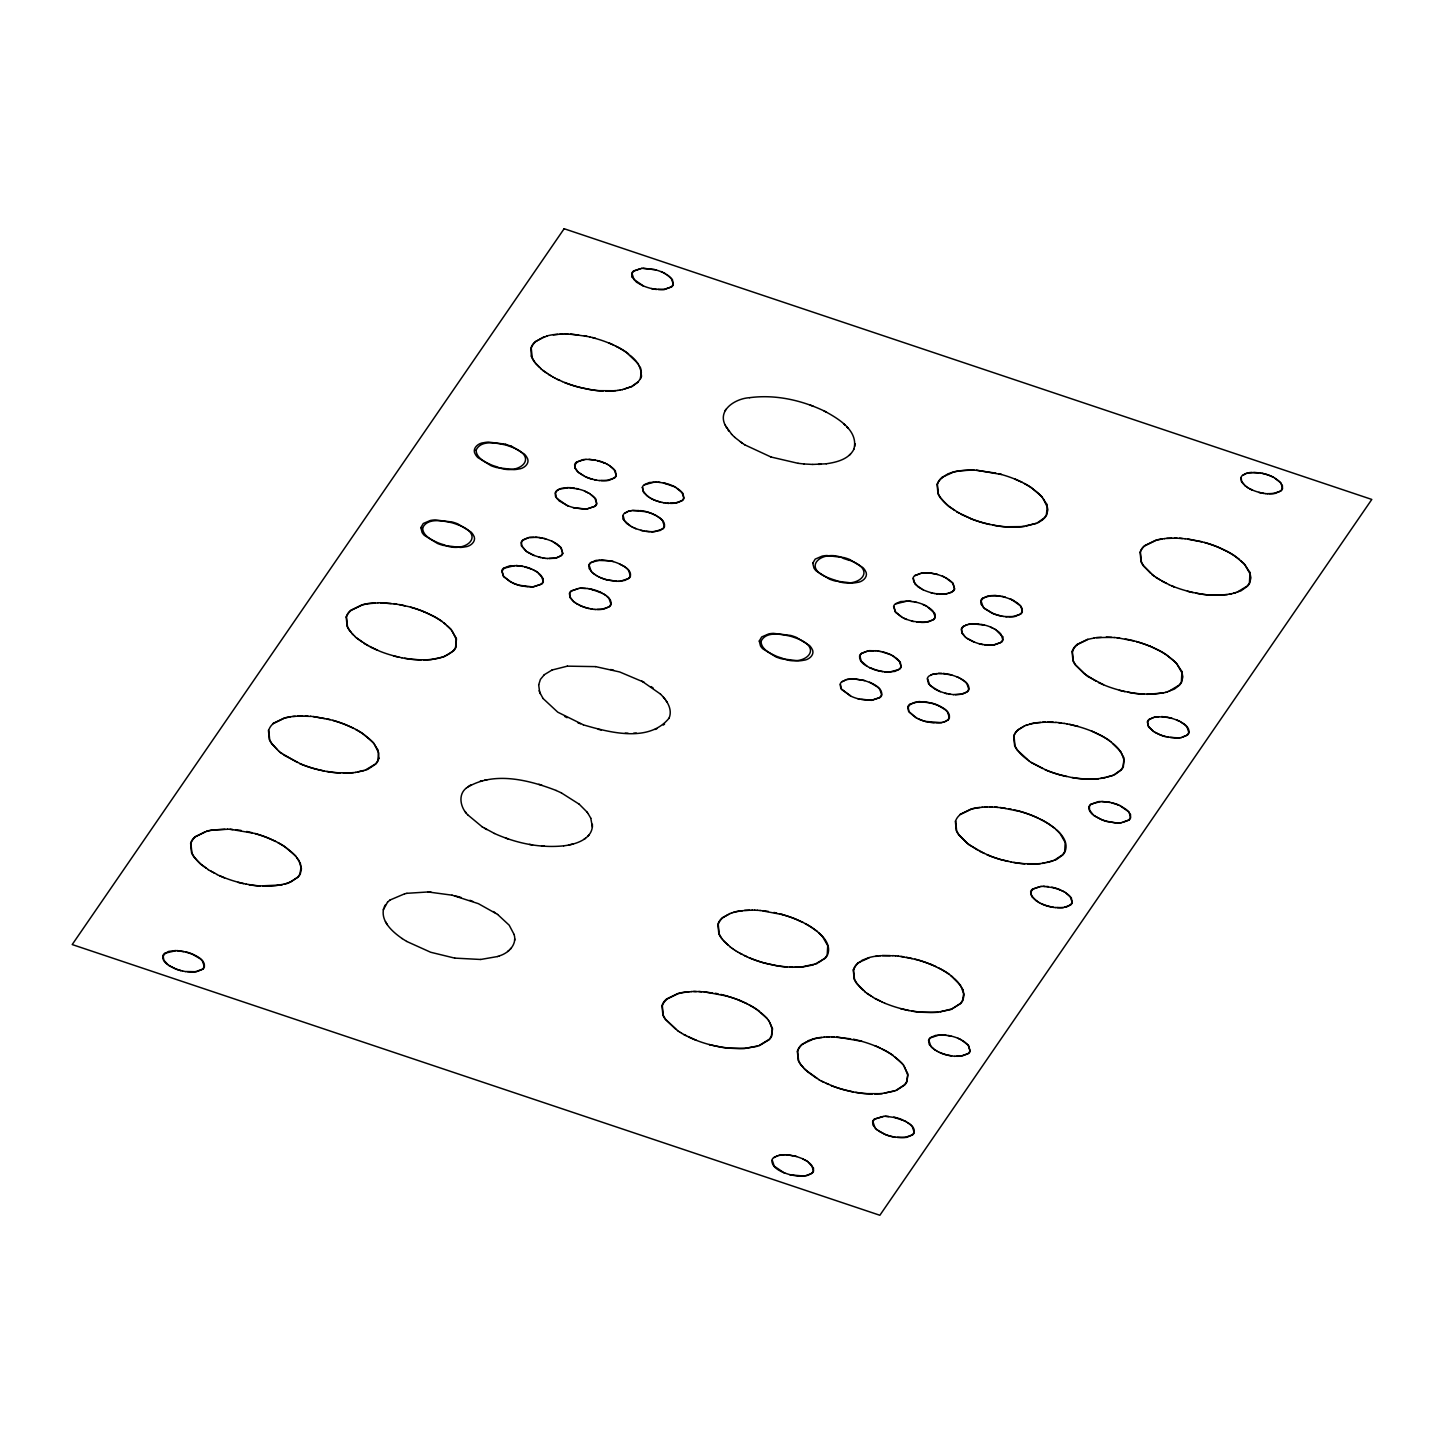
<?xml version="1.0" encoding="UTF-8"?>
<svg xmlns="http://www.w3.org/2000/svg" width="1444" height="1444" viewBox="0 0 1444 1444"><rect width="100%" height="100%" fill="white"/><g stroke="black" fill="none" stroke-linecap="round" stroke-linejoin="round"><path stroke-width="1.5" d="M499.389 955.856C508.324 953.239 517.331 944.52 514.082 934.485M514.624 940.369L514.732 938.943M538.666 684.799L539.659 692.199L542.998 698.409M592.419 827.177L590.777 818.243M749.635 397.678C774.995 394.302 801.059 400.006 824.019 410.89C837.773 418.218 859.036 430.655 853.855 449.21M855.065 443.705L854.704 446.521M383.653 908.42C380.494 921.489 392.606 931.885 402.172 938.564M538.702 684.799L540.399 679.42L544.28 674.727M163.136 956.127L163.858 960.242L167.811 964.52M502.061 570.976L503.342 575.957L509.082 580.957M574.983 464.86L575.272 468.109L577.726 471.538M623.212 515.851L624.512 520.815L630.252 525.833M642.309 487.476L643.627 492.512L648.5 496.754M642.67 487.549L642.959 490.779L646.352 495.093M840.48 684.402L841.202 688.517M772.287 1160.308L774.219 1166.138L783.551 1172.456A20.92 9.458 14.2 0 0 791.637 1175.073L798.388 1176.246M893.944 606.588L895.244 611.57L900.984 616.57M913.402 578.286L913.691 581.535L917.084 585.831M907.807 707.018L908.547 711.188L913.98 716.296M908.15 707.091L908.872 711.206M927.608 678.788L929.557 684.636M981.09 600.975L983.039 606.823M1030.637 891.814L1031.937 896.85L1038.019 901.868M1030.98 891.887L1031.269 895.118L1034.662 899.432M1088.975 806.907C1088.343 813.459 1095.761 816.672 1100.599 819.145A20.848 9.44 14.2 0 0 1107.006 821.347L1115.436 822.918M1241.244 477.91L1241.533 481.159L1243.97 484.588M378.942 758.244L378.147 750.176L373.382 743.01A53.031 23.988 14.2 0 0 369.231 738.75L363.996 734.617A55.702 25.198 14.2 0 0 355.657 729.509M641.479 376.216L640.685 368.148L635.938 360.982A53.031 23.988 14.2 0 0 631.768 356.722L630.144 355.35M268.422 730.177L269.342 739.599A62.182 28.14 14.2 0 0 271.779 743.877L278.764 750.97M346.199 616.985L347.138 626.407A62.182 28.14 14.2 0 0 349.574 630.667L353.509 634.963M797.341 1051.088L798.279 1060.51A62.182 28.14 14.2 0 0 800.716 1064.769L807.683 1071.881L817.105 1078.578M821.889 1037.478L819.596 1037.785A62.182 28.14 14.2 0 0 813.297 1039.12L801.98 1044.337A56.749 25.667 14.2 0 0 797.521 1051.124L798.604 1060.51A62.182 28.14 14.2 0 0 801.041 1064.769L803.351 1067.658M937.066 484.263L937.986 493.686A62.182 28.14 14.2 0 0 940.423 497.945L948.798 506.501L959.033 513.017M853.26 969.718L854.18 979.14A62.182 28.14 14.2 0 0 856.617 983.418L865.263 991.92M955.35 821.167L956.289 830.571A62.182 28.14 14.2 0 0 958.726 834.849L968.888 844.758L984.357 853.44M955.711 821.239L956.614 830.589A62.182 28.14 14.2 0 0 959.051 834.849L967.372 843.35L977.335 849.92M1014.049 736.35L1014.951 745.7A62.2 28.14 14.2 0 0 1017.388 749.959L1019.699 752.829A52.832 23.898 14.2 0 0 1024.049 757.053L1027.514 759.815M1072.044 651.37L1072.964 660.792A62.182 28.14 14.2 0 0 1075.401 665.052L1087.476 676.333L1103.523 684.727M1072.387 651.443L1073.307 660.792A62.182 28.14 14.2 0 0 1075.744 665.07L1084.047 673.554L1096.267 681.333M1140.453 552.402L1141.374 561.752A62.182 28.14 14.2 0 0 1143.81 566.012L1150.453 573.124M562.727 553.557L561.193 547.691L553.395 541.987M610.974 604.549C612.166 598.159 604.874 594.675 600.199 592.275M1282.471 488.794L1282.398 485.563L1280.593 482.928A19.512 8.826 14.2 0 0 1278.03 480.365L1275.774 478.74M383.328 909.792L387.533 902.211M378.924 758.262L378.075 760.717A56.749 25.667 14.2 0 1 375.765 764.075L367.642 769.417L357.589 771.98M641.479 376.234L640.631 378.689M669.113 718.047C672.85 709.239 666.713 700.033 660.486 694.131M384.176 907.103L385.584 904.558M749.653 397.696C736.35 398.327 717.433 409.32 725.05 424.897M669.15 718.065C649.006 742.902 609.819 732.595 583.358 724.852M853.891 449.228C848.819 459.336 836.527 462.315 826.257 463.777M725.141 410.583L725.917 409.338M563.702 845.805C575.56 844.523 593.141 839.036 592.401 824.289M587.961 836.148L589.008 834.975M510.165 949.34L511.212 948.166M638.302 382.046L631.858 386.631L622.292 389.555M466.484 787.919C457.531 794.651 460.546 807.828 467.639 814.723M849.325 455.203L850.498 454.12M387.497 902.193L390.006 900.063M1042.207 520.165L1044.409 518.161A56.749 25.667 14.2 0 0 1046.719 514.804L1047.857 509.732L1046.792 504.263M544.244 674.727L552.005 670.052M466.466 787.919C493.307 770.916 528.504 779.814 556.157 790.464M663.265 725.087L664.583 724.04M507.692 951.488L508.992 950.423M202.936 969.104L195.193 971.758A19.512 8.826 14.2 0 1 190.734 971.956L187.503 971.74M953.202 591.246L948.13 593.43M880.262 697.38L871.328 700.358L858.151 698.77A20.83 9.422 14.2 0 1 851.725 696.549L841.437 689.384M1001.432 642.237L993.923 645.071L984.339 644.674M947.95 720.051L945.116 721.495M1129.118 819.957L1121.392 822.611M273.06 723.426L284.161 718.047A62.182 28.14 14.2 0 1 290.443 716.711L295.334 716.332M273.367 723.57L284.378 718.209A62.182 28.14 14.2 0 1 290.659 716.874M941.705 477.513L953.022 472.296A62.182 28.14 14.2 0 1 959.303 470.961L963.978 470.419A52.814 23.898 14.2 0 1 971.397 470.148L973.996 470.184M942.011 477.657L946.037 475.004M1153.918 575.885L1143.467 566.012A62.182 28.14 14.2 0 1 1141.031 561.752L1140.11 552.33A56.749 25.667 14.2 0 1 1144.731 545.597L1155.85 540.182A62.182 28.14 14.2 0 1 1162.149 538.847L1164.658 538.702M1145.056 545.706L1156.066 540.363A62.182 28.14 14.2 0 1 1162.366 539.027M1076.682 644.62L1087.783 639.223M1076.989 644.764L1088 639.403A62.182 28.14 14.2 0 1 1094.299 638.067M722.523 917.608L730.159 913.619M666.623 998.959L677.723 993.58A62.182 28.14 14.2 0 1 684.005 992.227L691.261 991.703M666.929 999.104L677.94 993.743A62.182 28.14 14.2 0 1 684.221 992.407L688.896 991.866M1018.652 729.653L1022.677 727M959.989 814.416L971.108 809.019A62.182 28.14 14.2 0 1 977.389 807.683L982.263 807.304M857.898 962.967L869.216 957.751M1042.189 520.183L1037.965 522.746L1026.233 526.067M576.824 462.17L581.878 460.004M558.178 489.931L557.384 490.473A20.848 9.422 14.2 0 0 555.543 493.162L556.265 497.259M503.902 568.286L514.642 565.579M644.511 484.859L653.699 482.17M625.072 513.162L626.732 512.115M164.977 953.437L167.703 951.957M914.954 575.452L921.615 573.196M915.243 575.596L920.297 573.43M895.803 603.899L906.543 601.173M842.321 681.712L845.047 680.232M982.931 598.285L986.739 596.408M963.184 626.443L967.281 624.711M910.009 704.401L915.045 702.235L922.319 701.712M1243.085 475.22L1244.764 474.173M1032.839 889.197L1039.193 886.778M774.128 1157.619L775.807 1156.572M874.522 1118.974L883.999 1116.429M467.766 786.854L470.744 784.94M389.97 900.045L404.627 893.818M584.062 839.271L585.488 838.278M860.75 961.289L858.205 963.112A56.749 25.667 14.2 0 0 853.783 969.863M661.117 529.767L661.984 529.244A20.902 9.458 14.2 0 0 664.294 525.887L662.579 520.851A19.512 8.826 14.2 0 0 660.016 518.288L657.76 516.663M965.152 625.541L963.491 626.588A20.83 9.422 14.2 0 0 961.632 629.277L961.921 632.508L964.375 635.956M931.127 675.052L929.142 675.954A20.974 9.494 14.2 0 0 927.265 678.698L928.564 683.77L933.438 688.012M806.312 1041.81L802.286 1044.463A56.695 25.649 14.2 0 0 797.702 1051.16M1037.658 522.602L1044.066 518.053A56.749 25.667 14.2 0 0 1046.377 514.678L1047.243 506.97L1043.164 498.505M1114.317 774.598L1120.706 770.049A56.749 25.667 14.2 0 0 1123.017 766.674L1124.1 760.356L1121.717 753.371M818.495 962.679L824.903 958.148A56.803 25.703 14.2 0 0 827.213 954.773L827.737 945.676L822.863 937.174A53.031 23.988 14.2 0 0 818.712 932.932M541.5 338.113L535.904 341.542A56.695 25.649 14.2 0 0 531.248 348.221L532.222 357.589A62.182 28.14 14.2 0 0 534.659 361.848M626.154 579.766L627.959 578.773A20.902 9.458 14.2 0 0 630.252 575.416L628.555 570.38A19.512 8.826 14.2 0 0 625.992 567.817M951.596 592.365L945.477 593.917A19.512 8.826 14.2 0 1 941.001 594.116L939.376 594.044M946.361 721.17L942.896 722.235M1024.247 726.224L1018.345 729.509A56.749 25.667 14.2 0 0 1013.706 736.241L1014.627 745.682A62.182 28.14 14.2 0 0 1017.063 749.941L1029.428 761.168M728.444 914.305L722.83 917.734A56.695 25.649 14.2 0 0 718.246 924.431L719.148 933.781A62.2 28.14 14.2 0 0 721.585 938.04M861.942 960.314L868.999 957.589A62.182 28.14 14.2 0 1 875.299 956.253L880.172 955.874M1067.946 906.272L1069.751 905.28A20.902 9.458 14.2 0 0 1072.062 901.922L1070.347 896.886A19.512 8.826 14.2 0 0 1067.784 894.323L1066.683 893.493M809.236 1174.694L811.059 1173.701A20.902 9.458 14.2 0 0 813.351 1170.344L811.636 1165.308A19.512 8.826 14.2 0 0 809.073 1162.745M1054.282 860.227L1062.369 854.938A56.749 25.667 14.2 0 0 1064.679 851.581L1065.203 842.484L1060.329 833.982A53.031 23.988 14.2 0 0 1056.178 829.74M896.273 1090.166L904.359 1084.877A56.749 25.667 14.2 0 0 906.67 1081.502L907.753 1075.166L904.467 1066.773M558.774 489.263L568.124 487.747M560.11 488.993L557.077 490.328A20.992 9.494 14.2 0 0 555.2 493.054L555.489 496.357L558.268 499.841M627.779 511.681L624.765 513.017A20.974 9.494 14.2 0 0 622.869 515.743L623.158 519.046M1245.811 473.74L1242.779 475.076A20.956 9.476 14.2 0 0 1240.901 477.82L1241.623 482.007L1245.919 486.303M930.839 674.908L932.174 674.619M947.318 474.065L952.805 472.134A62.182 28.14 14.2 0 1 959.087 470.78L973.888 470.004L995.891 473.127M1023.958 726.061L1027.749 724.87M807.593 1040.889L813.08 1038.94A62.182 28.14 14.2 0 1 819.38 1037.604L824.253 1037.243M551.969 670.034L567.366 666.153M654.98 729.473L656.858 728.715M365.585 769.941L375.422 763.966A56.695 25.649 14.2 0 0 377.75 760.609L378.599 752.884L374.537 744.436M1036.287 523.486L1021.684 526.681A53.031 23.988 14.2 0 1 1014.338 527.078L1006.45 526.825A55.702 25.198 14.2 0 1 995.512 525.472L992.732 524.984M1237.273 592.076L1247.129 586.102A56.749 25.667 14.2 0 0 1249.439 582.744L1249.944 573.647L1245.071 565.145A53.031 23.988 14.2 0 0 1240.919 560.904M1169.207 691.116L1179.062 685.16A56.749 25.667 14.2 0 0 1181.372 681.785L1181.878 672.687L1177.022 664.186A53.031 23.988 14.2 0 0 1172.853 659.944L1167.618 655.811A55.702 25.198 14.2 0 0 1159.297 650.684L1154.586 648.32A54.475 24.656 14.2 0 0 1149.677 646.154A56.749 25.667 14.2 0 0 1136.32 641.551M1112.927 775.482L1100.635 778.406M815.066 964.105L825.246 958.256A56.749 25.667 14.2 0 0 827.556 954.881C831.924 944.051 821.672 934.232 813.477 928.781A55.702 25.198 14.2 0 0 805.138 923.673M817.105 963.581L802.521 966.776A53.031 23.988 14.2 0 1 795.175 967.173M759.147 1045.474L768.984 1039.499A56.803 25.703 14.2 0 0 771.313 1036.124L772.378 1029.789L769.995 1022.821M542.944 337.264L546.915 336.181M545.002 336.759L535.598 341.398A56.767 25.685 14.2 0 0 530.959 348.13L531.32 356.127M204.669 831.979L195.572 836.762A56.695 25.649 14.2 0 0 190.915 843.44L191.89 852.808A62.182 28.14 14.2 0 0 194.326 857.068L196.637 859.956A52.814 23.898 14.2 0 0 200.969 864.18L206.348 868.295M1025.673 725.375L1029.662 724.292A62.182 28.14 14.2 0 1 1035.944 722.957L1040.619 722.415M729.87 913.474L731.946 912.969M627.49 511.519L630.107 510.977M660.468 530.399L652.526 531.861L644.241 530.977M594.838 560.813L591.029 562.673A20.848 9.422 14.2 0 0 589.188 565.362L591.137 571.21M1245.504 473.596L1246.894 473.361M965.91 624.945L971.234 623.988M846.13 679.853L842.014 681.568A20.974 9.494 14.2 0 0 840.119 684.312L840.859 688.499L850.263 695.882M931.885 674.474L937.192 673.518M1153.323 717.524L1149.514 719.401A20.83 9.422 14.2 0 0 1147.673 722.09L1148.395 726.206L1152.348 730.483M776.547 1155.976L780.5 1155.2M777.937 1155.741L773.822 1157.474A20.956 9.476 14.2 0 0 771.944 1160.2C771.457 1167.239 779.525 1170.831 784.976 1173.232M497.368 956.56L499.425 955.874M1167.402 691.73L1174.441 689.059L1179.387 685.268A56.749 25.667 14.2 0 0 1181.715 681.893L1182.835 676.839L1181.77 671.37M1052.82 861.075L1042.297 863.313M894.811 1090.996L881.977 1093.505A53.031 23.988 14.2 0 1 874.631 1093.902M560.922 488.433L567.997 487.567L578.015 489.011A20.974 9.494 14.2 0 1 584.603 490.978L590.325 493.92M1067.098 906.832L1063.055 907.5A19.512 8.826 14.2 0 1 1058.578 907.716L1056.972 907.644M628.591 511.122L631.443 510.743M625.342 580.308L619.837 581.138M1246.623 473.199L1248.121 473.054M363.996 770.717L355.35 772.341M845.859 679.691L850.065 679.131M932.986 674.077L941.759 673.409M1235.703 592.87L1229.277 594.134M168.515 951.415L175.59 950.549L183.929 951.596M944.268 722.054L940.224 722.722A19.512 8.826 14.2 0 1 935.748 722.921M1167.636 691.911L1165.452 692.272M731.657 912.807L733.859 912.391A62.182 28.14 14.2 0 1 740.14 911.056L742.433 910.749M813.513 964.881L802.738 966.957L789.958 967.065M757.558 1046.25L744.436 1048.524L728.769 1048.218A56.063 25.36 14.2 0 1 720.448 1047.099L709.329 1044.662M808.387 1175.254L804.344 1175.921A19.512 8.826 14.2 0 1 799.886 1176.138M609.711 480.004L613.754 478.271A20.902 9.458 14.2 0 0 616.065 474.914L614.35 469.878A19.512 8.826 14.2 0 0 611.787 467.314L610.686 466.466M197.864 971.27L201.907 969.538A20.902 9.458 14.2 0 0 204.2 966.18L202.485 961.144A19.512 8.826 14.2 0 0 199.922 958.581L192.088 954.087M1182.401 737.234L1186.445 735.483A20.902 9.458 14.2 0 0 1188.737 732.144L1187.04 727.108A19.512 8.826 14.2 0 0 1184.459 724.545L1180.921 722.144M907.698 1136.951L911.742 1135.201A20.902 9.458 14.2 0 0 914.052 1131.861L912.337 1126.807A19.512 8.826 14.2 0 0 909.774 1124.244L907.5 1122.638M556.229 557.817L560.272 556.084A20.902 9.458 14.2 0 0 562.582 552.727L560.868 547.691A19.512 8.826 14.2 0 0 558.305 545.128M497.404 956.56L480.726 959.466M624.368 389.068L631.569 386.487L637.977 381.938A56.695 25.649 14.2 0 0 640.288 378.563L641.353 372.245L638.97 365.26M1233.519 593.231L1241.01 590.813L1247.454 586.228A56.749 25.667 14.2 0 0 1249.764 582.853L1250.901 577.799L1249.836 572.311M284.035 884.288L291.237 881.706L297.644 877.158A56.695 25.649 14.2 0 0 299.955 873.801L301.02 867.465L299.395 861.924M1107.115 777.179L1114.606 774.742L1121.049 770.157A56.749 25.667 14.2 0 0 1123.36 766.8L1123.901 757.649L1118.667 749.075A53.031 23.988 14.2 0 0 1114.515 744.833L1112.891 743.461M866.815 651.244L861.761 653.41A20.83 9.422 14.2 0 0 859.92 656.117L861.22 661.081L866.942 666.099M480.202 781.168L482.404 780.626M573.069 843.982L568.575 845.029M1154.55 717.217L1149.207 719.256A20.974 9.494 14.2 0 0 1147.33 722L1148.63 727.054L1153.503 731.296M528.396 537.818L523.36 539.984A20.848 9.422 14.2 0 0 521.501 542.673L521.789 545.922L525.183 550.236M1165.669 692.452L1156.662 693.788A53.031 23.988 14.2 0 1 1149.334 694.185L1141.428 693.914A55.702 25.198 14.2 0 1 1130.508 692.578L1124.912 691.495A54.475 24.656 14.2 0 1 1119.425 690.16A56.749 25.667 14.2 0 1 1105.924 685.774L1098.433 682.597M1046.683 862.555L1056.25 859.649L1062.712 855.065A56.749 25.667 14.2 0 0 1065.022 851.689C1069.39 840.859 1059.138 831.04 1050.943 825.589A55.72 25.198 14.2 0 0 1042.604 820.481L1040.312 819.271M1181.12 737.523L1187.473 735.05A20.848 9.44 14.2 0 0 1188.899 732.992C1190.055 726.025 1181.842 722.451 1176.734 719.906M1122.782 822.412L1128.089 820.391A20.902 9.458 14.2 0 0 1130.399 817.033L1129.334 812.882M1064.445 907.301L1070.78 904.846A20.848 9.44 14.2 0 0 1072.206 902.789L1071.322 897.771L1065.51 892.699M962.336 1055.871L967.66 1053.849A20.902 9.458 14.2 0 0 969.953 1050.492L968.256 1045.456A19.512 8.826 14.2 0 0 965.675 1042.893M805.734 1175.723L812.088 1173.268A20.884 9.44 14.2 0 0 813.495 1171.21L813.441 1167.961M404.591 893.8L406.919 893.331M620.126 389.952L622.508 389.718M1231.66 593.899L1224.729 594.747A53.031 23.988 14.2 0 1 1217.4 595.145L1206.895 594.82A56.099 25.378 14.2 0 1 1198.574 593.701L1192.979 592.437A54.511 24.656 14.2 0 1 1187.491 591.119A56.749 25.667 14.2 0 1 1173.99 586.733M1163.593 692.939L1146.879 694.347M282.176 884.937L260.01 885.93A55.702 25.198 14.2 0 1 249.09 884.576L246.31 884.089M1105.238 777.829L1098.324 778.677A53.049 24.006 14.2 0 1 1090.978 779.074L1083.09 778.821A55.684 25.198 14.2 0 1 1072.152 777.468M640.306 268.638L633.934 271.057A20.83 9.422 14.2 0 0 632.093 273.746L634.042 279.576L643.356 285.894A20.848 9.422 14.2 0 0 649.764 288.114L653.121 289.035M595.867 560.326L609.982 560.85M577.961 588.574L571.589 590.975A20.848 9.422 14.2 0 0 569.73 593.664L570.037 596.913L572.474 600.343M1247.905 472.874L1258.645 472.802M987.75 595.939L995.115 595.397L1005.313 597.112M968.31 624.241L975.783 623.88M868.133 651.009L861.472 653.284A20.974 9.494 14.2 0 0 859.577 656.009C859.018 663.175 867.303 666.424 872.609 669.023A20.884 9.458 14.2 0 0 877.519 670.63L882.645 671.677M847.141 679.366L851.491 679.041M1154.334 717.054L1158.702 716.711M1097.548 801.889L1091.177 804.29A20.812 9.422 14.2 0 0 1089.336 806.979L1089.624 810.228L1093 814.542M778.948 1155.254L781.872 1155.019M484.715 780.121L487.115 779.724M406.901 893.313L428.092 891.959L452.062 895.172M617.888 390.313L620.342 390.133M1044.752 863.133L1039.987 863.584A53.031 23.988 14.2 0 1 1032.64 863.963L1027.424 863.855M940.188 1011.883L952.192 1008.796L960.278 1003.508A56.749 25.667 14.2 0 0 962.588 1000.15L963.653 993.815L961.271 986.83M884.288 1093.234L896.562 1090.31L904.702 1084.986A56.749 25.667 14.2 0 0 907.012 1081.61L907.879 1073.849L903.457 1065.329M608.646 480.455L599.35 480.473M555.164 558.287L547.493 558.431M621.263 580.993L628.988 578.34A20.848 9.44 14.2 0 0 630.414 576.282C631.642 569.893 624.331 566.391 619.638 563.972M947.065 593.881L936.109 593.683M941.831 722.686L925.821 721.458A20.974 9.494 14.2 0 1 919.286 719.365L914.991 717.181M1181.336 737.685L1179.73 737.722A19.512 8.826 14.2 0 1 1175.272 737.92L1167.023 736.873M196.799 971.74L185.843 971.523M906.651 1137.403L895.677 1137.204M553.214 334.846L557.871 334.304M1094.083 637.887L1101.321 637.346M979.898 807.539L977.606 807.846A62.182 28.14 14.2 0 0 971.325 809.2L960.296 814.542A56.749 25.667 14.2 0 0 955.549 821.185M875.515 956.415L877.808 956.109M641.678 268.458L633.627 270.912A20.974 9.494 14.2 0 0 631.75 273.638L632.039 276.941M582.979 459.589L586.011 459.481M584.567 459.571L576.535 462.026A20.992 9.494 14.2 0 0 574.64 464.769L574.929 468.055M631.227 510.562L639.006 510.562M529.497 537.403L537.294 537.403M1249.241 472.639L1252.147 472.35M579.333 588.376L571.283 590.831A20.974 9.494 14.2 0 0 569.387 593.574L570.127 597.762L573.412 601.209M921.398 573.015L927.553 572.907M867.916 650.829L874.071 650.721M1155.669 716.82L1165.073 716.982M1040.582 886.598L1032.532 889.053A20.974 9.494 14.2 0 0 1030.637 891.778M938.474 1035.168L930.73 1037.767A20.83 9.422 14.2 0 0 928.889 1040.456L930.839 1046.286M882.573 1116.519L874.829 1119.118A20.83 9.422 14.2 0 0 872.97 1121.807L874.92 1127.638M618.104 390.476L615.595 390.584A53.031 23.988 14.2 0 1 608.249 390.963L605.686 390.945M1024.211 526.591L1003.851 526.771A56.099 25.378 14.2 0 1 995.53 525.652L989.934 524.389A54.511 24.674 14.2 0 1 984.447 523.071A56.749 25.667 14.2 0 1 970.946 518.667L961.09 514.335M1227.256 594.657L1209.621 595.054A55.702 25.198 14.2 0 1 1198.574 593.538L1195.794 593.033M355.567 772.504L353.04 772.612A53.031 23.988 14.2 0 1 345.694 772.991L343.13 772.973M826.275 463.795L812.81 464.427M567.348 666.153L595.524 666.623M563.738 845.823C540.092 848.296 515.995 843.188 494.444 833.477M890.569 671.875L898.691 669.511A20.902 9.458 14.2 0 0 901.002 666.153L899.287 661.117A19.512 8.826 14.2 0 0 896.724 658.554L895.623 657.724M1179.947 737.884L1170.38 737.487M1121.609 822.791L1118.504 822.827M1063.271 907.68L1055.347 907.482M961.163 1056.25L954.863 1056.214M804.561 1176.102L789.922 1174.82M1164.442 538.54L1171.896 538.215M292.753 716.386L302.753 716.062M1096.375 637.58L1111.645 637.4M615.812 390.746L597.744 390.656A56.099 25.378 14.2 0 1 589.423 389.537L578.304 387.118A56.623 25.613 14.2 0 1 564.839 382.696M353.257 772.775L337.806 772.739A55.702 25.198 14.2 0 1 326.885 771.385M1098.541 778.857L1080.491 778.767A56.117 25.396 14.2 0 1 1072.17 777.648L1061.087 775.067A56.749 25.667 14.2 0 1 1047.568 770.663L1045.041 769.76M1040.203 863.747L1024.753 863.711A55.702 25.198 14.2 0 1 1013.814 862.375M938.095 1012.316L920.045 1012.226A56.099 25.378 14.2 0 1 911.724 1011.107L906.128 1009.843A54.511 24.656 14.2 0 1 900.641 1008.526A56.749 25.667 14.2 0 1 887.139 1004.121L884.558 1003.201M882.194 1093.686L866.725 1093.631A55.702 25.198 14.2 0 1 855.805 1092.296M1166.806 538.305L1177.059 538.233M378.003 602.888L368.455 603.682A62.182 28.14 14.2 0 0 362.173 605.018L351.145 610.379A56.695 25.649 14.2 0 0 346.506 617.039L347.462 626.425A62.182 28.14 14.2 0 0 349.899 630.685L351 632.129M982.046 807.142L987.154 807.052M744.581 910.334L752.234 910.225M879.956 955.693L890.208 955.639M824.037 1037.063L829.145 1036.972M619.981 581.318L618.357 581.21M641.461 268.277L654.565 269.595A20.848 9.422 14.2 0 1 661.063 271.707L665.54 273.692M560.055 333.961L567.907 334.069M632.598 510.382L645.703 511.699A20.83 9.422 14.2 0 1 652.183 513.793L656.677 515.797M600.217 559.983L590.74 562.528A20.974 9.494 14.2 0 0 588.845 565.272L589.134 568.557L591.932 572.041M579.116 588.213L585.524 588.394M375.35 602.798L368.238 603.502A62.182 28.14 14.2 0 0 361.957 604.856L350.838 610.234A56.767 25.685 14.2 0 0 346.217 616.967M922.77 572.835L929.178 573.015M869.288 650.648L875.714 650.829M938.456 673.247L950.08 674.637A20.848 9.422 14.2 0 1 956.578 676.749L959.7 677.994M297.518 715.989L310.713 716.404M1042.803 722.072L1055.997 722.487M984.465 806.961L992.299 807.07M1098.704 801.528L1106.736 801.889M1100.346 801.619L1090.87 804.146A20.956 9.476 14.2 0 0 1088.975 806.889M1120.129 822.936L1116.934 822.809M1040.366 886.417L1042.008 886.508M882.356 955.531L892.861 955.766M691.08 991.523L696.315 991.595M826.455 1036.9L834.289 1036.991M781.655 1154.839L783.298 1154.929M818.369 464.39L821.058 464.246M633.627 733.227L636.299 733.083M480.744 959.484L454.77 958.112M562.745 334.051L552.998 334.683A62.182 28.14 14.2 0 0 546.698 336.019M1045.492 722.162L1035.727 722.776A62.182 28.14 14.2 0 0 1029.446 724.13M749.689 910.243L739.924 910.875A62.182 28.14 14.2 0 0 733.642 912.211M642.995 268.187L656.316 269.884M585.885 459.3L592.383 459.752M534.081 537.276L528.179 537.637L523.053 539.839A20.992 9.494 14.2 0 0 521.158 542.583L521.446 545.868M580.65 588.105L587.148 588.556M972.534 623.718L984.122 625.126M851.382 678.842L853.061 679.005M1041.882 886.327L1045.131 886.49M175.717 950.73L164.67 953.293A20.974 9.494 14.2 0 0 162.793 956.036C162.107 962.588 169.508 965.874 174.399 968.292A20.848 9.422 14.2 0 0 180.807 970.494L182.485 971.072M939.791 1034.897L946.289 1035.348M883.872 1116.248L888.764 1116.537M783.189 1154.749L784.868 1154.893M377.877 602.708L391.198 603.484M227.574 829.289L212.665 829.903A62.182 28.14 14.2 0 0 206.366 831.239M224.975 829.253L212.882 830.065A62.182 28.14 14.2 0 0 206.582 831.419L195.265 836.617A56.767 25.685 14.2 0 0 190.626 843.35L191.547 852.79A62.164 28.122 14.2 0 0 193.983 857.068L200.698 864.216L208.333 869.595M693.643 991.414L701.585 991.757M549.099 558.503L556.445 557.998L561.301 555.651A20.848 9.44 14.2 0 0 562.727 553.593M618.483 581.39L608.538 580.145A20.92 9.458 14.2 0 1 600.469 577.528L598.791 576.932M887.518 671.947L894.865 671.424L899.72 669.077A20.866 9.44 14.2 0 0 901.146 667.02L900.262 662.002L893.168 656.154M889.215 672.128L884.288 671.713M953.581 694.546L961.054 694.221L966.379 692.199A20.902 9.458 14.2 0 0 968.671 688.842L966.957 683.806A19.512 8.826 14.2 0 0 964.393 681.243L960.856 678.842M955.332 694.799L962.552 694.113L967.408 691.766A20.866 9.44 14.2 0 0 968.834 689.709C970.133 682.687 961.271 678.951 956.722 676.64M565.182 333.853L578.665 334.972M1253.699 472.314L1260.341 473.054M655.125 481.953L660.07 482.44M656.821 482.152L649.331 482.513L644.204 484.715A20.956 9.476 14.2 0 0 642.327 487.44M1174.333 538.016L1182.419 538.558M601.661 559.785L611.66 561.211A20.848 9.422 14.2 0 1 618.158 563.322L625.18 566.932M908.114 601.191L900.623 601.552L895.497 603.754A20.974 9.494 14.2 0 0 893.601 606.48L895.569 612.418L902.338 617.328M380.422 602.689L396.721 604.224M1106.266 637.057L1114.353 637.598M852.935 678.824L862.952 680.25A20.92 9.458 14.2 0 1 870.931 683.012L877.266 686.857A19.512 8.826 14.2 0 1 879.829 689.42L881.544 694.456A20.902 9.458 14.2 0 1 879.252 697.813L872.537 700.033A19.512 8.826 14.2 0 1 868.079 700.232L861.49 699.528M1047.929 721.964L1053.181 722.126M1101.79 801.402L1110.111 802.467M989.573 806.853L997.66 807.395M1043.452 886.291L1053.47 887.735M752.107 910.045L754.833 910.261M943.04 1035.059L935.55 1035.402L930.423 1037.604A20.974 9.494 14.2 0 0 928.546 1040.348L929.268 1044.553L933.564 1048.831M831.563 1036.774L850.606 1038.796M885.443 1116.212L895.461 1117.656M784.742 1154.713L786.438 1154.911M812.828 464.445L804.073 463.975M625.198 733.191L628.05 733.263M421.052 659.962L413.002 659.493A56.099 25.378 14.2 0 1 404.681 658.374L401.883 657.706M262.7 886.074L267.916 886.183A53.031 23.988 14.2 0 0 275.262 885.804L288.096 883.277L297.969 877.266A56.749 25.667 14.2 0 0 300.298 873.909L301.435 868.855L300.352 863.368M792.738 967.318L787.287 966.902A55.702 25.198 14.2 0 1 776.349 965.567L765.194 963.292A56.587 25.613 14.2 0 1 751.764 958.888L744.274 955.585M872.194 1094.047L864.144 1093.577A56.063 25.36 14.2 0 1 855.823 1092.458L850.227 1091.213A54.475 24.638 14.2 0 1 844.722 1089.877A56.623 25.613 14.2 0 1 831.221 1085.617M658.067 289.504L659.691 289.576A19.512 8.826 14.2 0 0 664.15 289.36L670.864 287.139A20.902 9.458 14.2 0 0 673.157 283.8L671.442 278.746A19.512 8.826 14.2 0 0 668.879 276.183L663.987 273.042M1267.218 493.667L1274.908 493.505L1281.045 490.87A20.866 9.44 14.2 0 0 1282.452 488.812M600.975 480.617L602.581 480.69A19.512 8.826 14.2 0 0 607.058 480.491L614.783 477.82A20.848 9.44 14.2 0 0 616.209 475.762L615.324 470.762L609.512 465.69M616.913 581.372L606.787 579.874A20.884 9.458 14.2 0 1 601.877 578.286L600.271 577.618M595.722 609.422L603.412 609.26L609.53 606.624A20.848 9.44 14.2 0 0 610.956 604.567M987.624 645.035L989.23 645.107A19.512 8.826 14.2 0 0 993.707 644.89L1000.403 642.67A20.902 9.458 14.2 0 0 1002.714 639.331L1000.999 634.277A19.512 8.826 14.2 0 0 998.436 631.714L997.335 630.884M1117.042 822.99L1106.97 821.51A20.866 9.44 14.2 0 1 1102.025 819.903L1093.74 815.427M305.244 715.917L307.897 716.043M227.448 829.109L232.935 829.596M754.707 910.081L757.486 910.388M698.806 991.45L712.488 992.949M603.159 391.035L600.469 390.891A55.702 25.198 14.2 0 1 589.423 389.357L583.845 388.274A54.511 24.656 14.2 0 1 578.34 386.956A56.695 25.649 14.2 0 1 564.911 382.552M1144.244 694.257L1138.829 693.878A56.099 25.378 14.2 0 1 1130.508 692.741L1127.728 692.073M340.603 773.063L335.152 772.684A56.099 25.378 14.2 0 1 326.885 771.565L321.29 770.302A54.475 24.656 14.2 0 1 315.803 768.984A56.695 25.649 14.2 0 1 302.374 764.58L299.72 763.659M428.092 891.959L431.016 892.121M589.026 459.3L595.776 460.329M569.568 487.585L574.622 488.144M535.543 537.114L540.597 537.836M516.086 565.416L522.854 566.445M907.987 601.011L911.363 601.48M854.505 678.842L864.703 680.557M1161.698 716.513L1170.145 717.939A20.92 9.458 14.2 0 1 1178.124 720.7L1179.766 721.296M177.161 950.567L187.359 952.264A20.884 9.458 14.2 0 1 192.196 953.942C197.395 956.343 205.391 960.116 204.362 967.011A20.848 9.44 14.2 0 1 202.954 969.068M786.312 1154.731L788.063 1155.019M570.434 334.015L587.004 336.416M976.541 470.13L1001.378 474.516M1179.586 538.179L1185.109 538.811M994.844 807.015L1005.872 808.387M230.101 829.235L255.047 833.477A56.623 25.613 14.2 0 1 268.367 838.025L275.768 841.401M757.378 910.207L760.194 910.586M892.735 955.585L895.569 955.946M836.834 1036.936L861.671 1041.323A56.695 25.649 14.2 0 1 875.046 1045.889M541.536 846.003L544.478 846.22M1024.861 863.891L1022.153 863.656A56.099 25.378 14.2 0 1 1013.832 862.537L1011.035 861.869M260.137 886.111L257.429 885.876A56.099 25.378 14.2 0 1 249.09 884.757M787.395 967.083L784.688 966.848A56.099 25.378 14.2 0 1 776.367 965.729L770.771 964.484A54.511 24.674 14.2 0 1 765.284 963.148M1265.612 493.523L1267.345 493.848M667.038 503.162L676.333 503.144L682.471 500.508A20.848 9.44 14.2 0 0 683.896 498.451L683.012 493.451L675.918 487.603M668.771 503.487L665.377 502.945M649.331 531.789L645.937 531.41M545.868 558.287L547.601 558.629M1005.457 616.588L1014.753 616.57L1020.89 613.935A20.866 9.44 14.2 0 0 1022.298 611.877L1022.244 608.628M1007.19 616.913L1003.797 616.371M528.161 586.914L519.696 585.506A20.974 9.494 14.2 0 1 513.198 583.25L513.143 583.232M594.116 609.278L595.849 609.603M886.02 672.056L879.27 670.882M930.062 685.521L938.871 690.954A20.92 9.458 14.2 0 0 946.957 693.571L953.708 694.726M934.268 723.029L925.803 721.621A20.83 9.422 14.2 0 1 919.431 719.256L917.951 718.571M954.989 1056.394L948.239 1055.221A20.92 9.458 14.2 0 1 940.152 1052.604L938.492 1052.008M897.338 1137.421L900.569 1137.637A19.512 8.826 14.2 0 0 905.045 1137.421L912.77 1134.767A20.848 9.44 14.2 0 0 914.196 1132.71C915.388 1126.392 908.222 1122.62 903.439 1120.418M1114.226 637.418L1119.75 638.194M1055.889 722.307L1061.412 723.083M310.604 716.224L324.467 718.444M760.067 910.406L782.215 914.593A56.695 25.649 14.2 0 1 795.59 919.16A54.421 24.62 14.2 0 1 800.427 921.308L803.044 922.373M895.442 955.766L898.258 956.217M704.167 991.757L726.296 995.963A56.659 25.631 14.2 0 1 739.707 1000.367L747.126 1003.724M804.091 463.993L798.099 463.307M658.338 482.097L666.893 483.686A20.884 9.458 14.2 0 1 671.731 485.364L674.763 486.754M929.07 572.835L935.874 574.134A20.92 9.458 14.2 0 1 943.853 576.896L946.849 578.25M909.612 601.137L913.059 601.733M519.461 565.867L510.057 565.705L503.595 568.142A20.992 9.494 14.2 0 0 501.718 570.885L503.667 576.806L511.862 582.455M977.299 623.808L979.032 623.988M594.206 609.458L590.758 608.79M875.587 650.648L880.714 651.587M943.275 673.337L951.831 674.944M923.817 701.64L932.373 703.228A20.884 9.44 14.2 0 1 937.228 704.907C942.409 707.307 950.423 711.08 949.376 717.975A20.884 9.44 14.2 0 1 947.986 720.033M1046.647 886.417L1048.38 886.598M944.556 1034.987L951.361 1036.305M787.937 1154.839L794.76 1156.157A20.83 9.422 14.2 0 1 801.239 1158.25L802.936 1158.81M656.497 289.522L651.443 288.511M1265.702 493.704L1262.255 493.036M1185.019 538.648L1204.531 542.421A56.623 25.613 14.2 0 1 1217.852 546.987L1227.544 551.536A56.099 25.378 14.2 0 1 1233.97 555.344L1239.566 559.46M599.386 480.635L594.332 479.643M640.558 510.562L645.757 511.537A20.974 9.494 14.2 0 1 652.291 513.667C657.381 516.284 665.558 519.714 664.457 526.735A20.848 9.44 14.2 0 1 663.049 528.793L655.287 531.464A19.512 8.826 14.2 0 1 650.811 531.681M930.73 573.015L937.625 574.423M538.829 537.403L542.294 538.161M937.86 594.08L934.43 593.412M1116.952 637.688L1136.464 641.479M587.076 588.376L592.221 589.513M986.09 645.053L979.285 643.807M877.248 650.829L878.999 651.082M1058.614 722.578L1064.21 723.498M313.33 716.495L332.824 720.285A56.623 25.613 14.2 0 1 346.145 724.834L353.563 728.191M1000.277 807.485L1019.681 811.402A56.749 25.667 14.2 0 1 1032.965 815.914A54.511 24.656 14.2 0 1 1037.893 818.116L1042.803 820.372A56.099 25.378 14.2 0 1 1049.228 824.181L1054.824 828.296M1055.384 907.662L1050.329 906.651A20.92 9.458 14.2 0 1 1042.261 904.034L1040.582 903.457M235.534 829.686L241.13 830.444M762.811 910.677L768.388 911.417M898.168 956.036L912.103 958.581M545.904 558.467L542.529 557.817M654.8 289.143L664.366 289.54L671.893 286.706A20.848 9.44 14.2 0 0 673.301 284.648L672.435 279.631L666.839 274.468M902.139 617.436L905.226 618.736A20.92 9.458 14.2 0 0 913.294 621.353L921.561 622.418A19.512 8.826 14.2 0 0 926.019 622.202L932.716 619.981A20.902 9.458 14.2 0 0 935.026 616.642L933.311 611.588A19.512 8.826 14.2 0 0 930.748 609.025L928.492 607.419M916.669 622.147L927.626 622.183L933.745 619.548A20.866 9.44 14.2 0 0 935.171 617.49L935.116 614.241M798.099 463.325L770.988 457.008M595.524 666.605L619.693 671.965L644.277 682.362M1187.798 538.973L1201.769 541.699M393.905 603.628L405.042 605.848M900.948 956.379L903.745 956.794M1000.187 596.119L990.674 595.686L982.624 598.141A20.956 9.476 14.2 0 0 980.747 600.866L981.036 604.17L983.815 607.653M789.688 1155.2L793.063 1155.778M1263.951 493.487L1260.594 492.693A20.92 9.458 14.2 0 1 1252.471 490.058L1246.786 487.169M663.68 502.674L665.395 503.108M1003.815 616.534L1000.439 615.758A20.92 9.458 14.2 0 1 992.353 613.122L983.544 607.707M544.226 558.25L540.85 557.456A20.92 9.458 14.2 0 1 532.782 554.839L525.905 551.121M592.455 609.224L587.419 608.032A20.83 9.422 14.2 0 1 581.011 605.812L576.571 603.754M948.636 694.095L950.332 694.365M1053.705 907.446L1048.579 906.399A20.884 9.458 14.2 0 1 1043.669 904.81L1042.117 904.161M951.614 1056.015L946.542 1054.968A20.884 9.458 14.2 0 1 941.578 1053.362L940.026 1052.73M185.861 971.704L182.485 970.909M895.695 1137.367L890.641 1136.175A20.866 9.44 14.2 0 1 885.659 1134.731L878.53 1131.067M529.497 844.397L532.565 844.921M454.77 958.13L430.655 952.246L406.648 941.416M1064.192 723.318L1066.972 723.967M1260.323 472.892L1263.717 473.758A20.92 9.458 14.2 0 1 1271.695 476.52L1274.691 477.856M594.062 459.842L597.473 460.708M913.041 601.57L916.435 602.437M980.729 624.259L984.176 624.963A20.974 9.494 14.2 0 1 990.71 627.093L992.299 627.779M1166.752 717.072L1171.896 718.228M1108.414 801.962L1111.808 802.828A20.974 9.494 14.2 0 1 1118.396 804.795L1118.45 804.831M947.968 1035.42L949.665 1035.745M521.14 565.958L526.284 567.113A20.884 9.44 14.2 0 1 531.121 568.792L531.175 568.81M588.827 588.647L593.971 589.802A20.884 9.44 14.2 0 1 598.809 591.48L601.841 592.87M584.206 335.694L589.802 337.012M1125.291 638.898L1133.702 640.739M1066.954 723.805L1078.018 726.512A56.749 25.667 14.2 0 1 1091.321 731.007A54.475 24.656 14.2 0 1 1096.249 733.227L1100.942 735.592A56.099 25.378 14.2 0 1 1107.566 739.292L1109.552 740.646M399.465 604.531L410.619 607.094A56.605 25.613 14.2 0 1 423.94 611.642L433.651 616.209A56.099 25.378 14.2 0 1 440.077 620.017L442.063 621.371M1008.616 808.694L1011.396 809.236M906.507 957.264L917.572 959.971M715.231 993.255L718.011 993.797M596.011 480.166L592.654 479.227A20.848 9.422 14.2 0 1 586.264 477.007L584.585 476.43M662.02 502.313L663.698 502.837M644.259 531.139L642.562 530.616A20.92 9.458 14.2 0 1 634.494 527.999L632.815 527.421M923.005 589.856L924.683 590.452A20.92 9.458 14.2 0 0 932.752 593.069L934.43 593.592M1002.118 616.263L998.67 615.487A20.974 9.494 14.2 0 1 992.227 613.249L984.483 608.574M982.678 644.566L980.999 644.223A20.92 9.458 14.2 0 1 972.913 641.425L966.036 637.707M1168.701 737.379L1165.344 736.458A20.848 9.44 14.2 0 1 1158.954 734.238L1153.214 731.35M401.901 657.868L399.085 657.11A54.475 24.656 14.2 0 1 393.598 655.793A56.695 25.649 14.2 0 1 380.169 651.388L370.242 647.056M1011.053 862.032L1008.237 861.274A54.493 24.656 14.2 0 1 1002.75 859.956M324.106 771.06L315.713 769.129A56.587 25.613 14.2 0 1 302.301 764.724L283.854 755.14M908.944 1010.601L900.551 1008.67M246.31 884.251L243.513 883.493A54.529 24.674 14.2 0 1 238.025 882.176A56.695 25.649 14.2 0 1 224.578 877.771L217.015 874.613M853.043 1091.971L844.704 1090.039A56.749 25.667 14.2 0 1 831.221 1085.491M893.998 1137.096L890.623 1136.338A20.848 9.44 14.2 0 1 884.251 1133.955L876.382 1129.407M1069.733 724.346L1078.108 726.368M773.93 912.446L776.728 913.041M246.671 831.455L252.303 832.755M853.386 1039.175L861.761 1041.196M1262.02 473.217L1265.467 474.047A20.866 9.44 14.2 0 1 1270.305 475.726L1273.337 477.116M663.446 482.856L665.197 483.235M576.318 488.469L578.069 488.848M1001.865 596.282L1003.616 596.679M914.738 601.895L916.489 602.274A20.974 9.494 14.2 0 1 923.023 604.404L926.055 605.794M542.276 537.98L543.991 538.54A20.83 9.422 14.2 0 1 550.471 540.634L552.149 541.193M880.696 651.406L882.392 651.966M930.64 702.939L919.052 701.531L909.702 704.257A20.974 9.494 14.2 0 0 907.807 707M1051.755 887.194L1055.203 888.024A20.884 9.458 14.2 0 1 1060.058 889.703L1060.095 889.721M893.746 1117.114L897.193 1117.945A20.884 9.44 14.2 0 1 902.049 1119.623L902.085 1119.641M989.952 524.551L984.411 523.233A56.623 25.613 14.2 0 1 970.946 518.793M1192.997 592.618L1187.455 591.282M1124.93 691.658L1119.389 690.322M1066.593 776.547L1060.997 775.211A56.623 25.613 14.2 0 1 1047.586 770.789L1031.196 762.558M399.104 657.273L393.562 655.955M1008.255 861.454L1002.714 860.119A56.623 25.613 14.2 0 1 989.23 855.696L986.703 854.649M243.513 883.674L237.971 882.338M598.195 729.292L601.209 729.978M452.062 895.154L478.361 903.655L497.62 914.431M589.784 336.849L595.271 338.401A56.695 25.649 14.2 0 1 608.61 342.932A54.493 24.656 14.2 0 1 613.501 345.116L618.411 347.372A56.099 25.378 14.2 0 1 624.819 351.181L628.663 353.906M1014.193 809.849L1019.771 811.257A56.605 25.613 14.2 0 1 1033.092 815.824L1038.092 818.026M327.247 718.877L330.08 719.563M720.809 994.411L726.386 995.819M1260.594 492.855L1258.825 492.422M650.847 498.397L653.753 499.804A20.848 9.422 14.2 0 0 660.341 501.916L662.02 502.494M932.77 593.231L931.001 592.798M573.178 507.692L586.39 509.1L595.343 506.122A20.848 9.44 14.2 0 0 596.751 504.064L595.867 499.046L590.073 493.974M640.865 530.363L642.58 530.796M911.597 621.119L913.312 621.534M540.868 557.619L539.099 557.203M945.26 693.319L946.957 693.734M589.098 608.61L587.383 608.195A20.974 9.494 14.2 0 1 580.867 605.938L579.333 605.235M858.115 698.932L859.83 699.347M610.668 669.493L613.7 670.269M455.077 895.876L458.127 896.652M794.76 1155.976L796.51 1156.445M592.563 337.517L595.379 338.257M998.67 473.632L1001.468 474.372M597.455 460.546L599.206 460.997A20.884 9.458 14.2 0 1 604.043 462.676L605.632 463.38M592.636 479.39L592.582 479.372A20.974 9.494 14.2 0 1 586.12 477.134L586.12 477.134M660.323 502.079L660.269 502.061A20.974 9.494 14.2 0 1 653.807 499.823L649.457 497.602M543.973 538.359L545.724 538.829M611.66 561.048L613.411 561.499M882.392 651.786L884.143 652.255A20.884 9.458 14.2 0 1 888.981 653.933L890.569 654.619M1165.272 736.602L1165.326 736.62A20.884 9.458 14.2 0 1 1160.362 735.014L1154.496 732.18M1002.659 860.101L1002.714 860.119A56.749 25.667 14.2 0 1 989.23 855.57M779.507 913.709L782.305 914.467M914.864 959.087L917.68 959.827A56.749 25.667 14.2 0 1 930.875 964.466A54.421 24.62 14.2 0 1 935.802 966.686L940.694 968.942A56.099 25.378 14.2 0 1 947.12 972.751L949.123 974.104M951.361 1036.124L951.415 1036.142A20.992 9.494 14.2 0 1 959.466 1038.922L964.863 1042.008M180.717 970.639L180.771 970.657A20.902 9.458 14.2 0 1 175.825 969.05L168.677 965.386M505.779 444.21L488.433 442.099A24.44 11.065 14.2 0 0 483.74 442.694C478.054 443.019 471.43 448.831 475.545 454.625A24.44 11.065 14.2 0 0 477.82 457.549L491.014 465.69A26.389 11.949 14.2 0 0 496.501 467.531L513.847 469.625A24.44 11.065 14.2 0 0 518.54 469.029C524.226 468.704 530.869 462.892 526.735 457.098A24.44 11.065 14.2 0 0 524.461 454.174L511.266 446.052M843.711 558.341C822.719 548.359 799.236 567.961 829.921 578.412A26.407 11.949 14.2 0 0 835.408 580.235C856.4 590.235 879.883 570.633 849.198 560.182M458.127 896.634L461.105 897.464M538.883 784.272L541.897 785.175M771.006 457.008L744.671 444.788M505.562 838.025L508.468 839.036M810.246 405.096L813.134 406.179M542.962 698.409L557.763 712.181L583.358 724.834M469.914 900.316L472.802 901.399M577.69 722.65L580.47 723.769M1174.08 586.715L1168.918 584.694M1171.463 585.813L1173.99 586.86M971.036 518.667L956.614 511.862M564.947 382.552L562.257 381.631M989.339 855.552L979.393 851.22M749.237 957.841L751.873 958.744A56.803 25.703 14.2 0 0 765.158 963.184M831.329 1085.473L821.365 1081.141M695.954 1040.113L683.752 1034.572M695.864 1040.24L688.373 1036.954M224.506 877.916L219.434 875.75M974.321 642.201L967.191 638.537M906.651 619.512L903.547 618.158M635.92 528.775L634.313 528.107M568.232 506.086L558.936 500.761M940.297 691.712L934.394 688.86M534.19 555.597L527.096 551.969M1252.381 490.184L1249.421 488.758M661.153 271.562L662.742 272.248M643.176 286.002L636.497 282.176L632.039 276.959M1014.789 478.921L1022.208 482.278M608.7 342.806L613.7 345.008M1149.785 646.028L1159.478 650.594A56.099 25.378 14.2 0 1 1165.904 654.403L1176.084 662.76L1181.77 671.334M1091.429 730.917L1101.14 735.483A55.702 25.198 14.2 0 1 1109.281 740.7L1111.411 742.017M871.057 668.391L869.523 667.669M1010.15 598.791L1014.536 600.921M942.463 576.102L944.051 576.806M869.541 682.218C874.739 684.618 882.735 688.391 881.706 695.286A20.884 9.44 14.2 0 1 880.298 697.362M930.983 964.375L936.001 966.577M957.95 1038.272L960.982 1039.644M990.584 627.219L993.725 628.483M603.935 462.82L607.076 464.066M922.915 604.531L927.409 606.534M584.495 491.104L588.791 493.216M888.872 654.06L892.013 655.305M1118.288 804.94L1119.984 805.499M531.013 568.936L532.71 569.496M1059.932 889.829L1064.445 891.832M901.922 1119.75L906.417 1121.753M562.438 381.523L557.348 379.393M377.678 650.36L363.689 643.284M882.067 1002.1L884.739 1003.093M826.347 1083.361L828.82 1084.444M556.139 790.482L561.463 792.918M880.082 1047.947L875.082 1045.745A54.475 24.656 14.2 0 1 879.883 1048.037L884.793 1050.311A56.099 25.378 14.2 0 1 891.201 1054.102L893.204 1055.474M1169.117 584.603L1161.879 581.174M559.965 380.422L554.983 378.22M1042.694 768.533L1029.139 761.223M882.266 1002.01L875.028 998.58M746.891 956.632L739.671 953.202M297.428 762.45L280.154 752.414M494.462 833.477L482.134 826.816M1011.54 599.585L1020.782 605.993M673.121 486.159L676.117 487.494M938.618 705.701L944.954 709.546A19.512 8.826 14.2 0 1 947.517 712.109L949.231 717.145A20.902 9.458 14.2 0 1 946.921 720.502M1119.786 805.59L1129.027 811.997M551.969 541.283L557.492 544.244M532.511 569.586L534.154 570.181M1061.448 890.497L1065.78 892.645M802.738 1158.918L807.07 1161.066M1166.698 583.466L1155.543 577.275M879.847 1000.854L872.826 997.317M823.928 1082.224L819.127 1079.931M217.214 874.504L208.08 869.649M917.806 586.733L923.203 589.766M584.784 476.321L578.394 472.459M631.407 526.699L633.013 527.313M597.365 576.21L598.989 576.842M510.237 581.824L513.324 583.141A20.83 9.422 14.2 0 0 519.732 585.343L532.854 586.932L541.861 583.954A20.848 9.44 14.2 0 0 543.287 581.896L543.215 578.629M1039.157 902.735L1040.781 903.348M937.066 1051.304L938.69 1051.918M823.982 410.908L826.509 412.208M561.445 792.937L579.297 804.254M615.902 346.271L618.212 347.481A55.702 25.198 14.2 0 1 626.534 352.589L638.41 363.852M938.203 967.841L940.513 969.05A55.702 25.198 14.2 0 1 948.834 974.159L952.715 976.866M882.302 1049.192L884.594 1050.402A55.702 25.198 14.2 0 1 892.933 1055.51L902.644 1063.903M295.93 856.202L284.486 846.401A56.099 25.378 14.2 0 0 278.078 842.592L273.169 840.336A54.475 24.638 14.2 0 0 268.259 838.17A56.695 25.649 14.2 0 0 254.938 833.603M552.727 377.01L555.182 378.111M742.108 954.322L737.451 951.939M686.207 1035.673L681.55 1033.308M214.849 873.331L210.391 870.858M641.768 681.045L660.522 694.113M564.604 716.386L567.095 717.722M945.297 577.582L953.094 583.304L954.628 589.17A20.866 9.44 14.2 0 1 953.221 591.228M993.526 628.573L995.096 629.223M606.877 464.156L608.429 464.806M891.814 655.414L894.702 656.876M1121.23 806.293L1126.121 809.434A19.512 8.826 14.2 0 1 1128.685 811.997L1130.471 814.615M533.955 570.29L536.843 571.734M804.182 1159.604L808.261 1161.86M921.777 589.044L915.009 584.116L913.041 578.214A20.956 9.476 14.2 0 1 914.918 575.47M583.358 475.618L577.438 471.592L574.947 468.073M631.606 526.591L626.624 523.45L623.176 519.064M916.525 717.848L909.124 712.054M597.563 576.12L595.975 575.434M578.123 604.422L574.152 602.112M1039.355 902.626L1035.384 900.316M937.264 1051.196L934.43 1049.716M552.926 376.902L548.449 374.447M368.184 645.739L356.271 637.833M819.326 1079.841L804.362 1069.101M484.462 828.224L486.808 829.578M1274.492 477.964L1280.936 482.928M994.898 629.331L996.432 630.035M927.21 606.642L934.773 613.357M608.231 464.914L609.765 465.618M603.195 593.61L605.722 595.235M535.309 571.03L538.034 572.546M962.137 1040.492L968.581 1045.474L970.115 1051.34A20.848 9.44 14.2 0 1 968.707 1053.398L960.946 1056.069A19.512 8.826 14.2 0 1 956.488 1056.268M406.666 941.416L402.154 938.564M1159.875 579.82L1151.843 574.568M550.724 375.639L542.691 370.386M873.024 997.208L866.797 993.328M735.375 950.657L737.649 951.849M679.438 1031.991L681.73 1033.2M1248.266 487.892L1244.638 485.509M649.692 497.53L647.074 495.978M596.21 575.344L592.582 572.961M935.911 1050.438L931.344 1047.171M954.755 510.472L947.408 505.057A52.814 23.898 14.2 0 1 943.058 500.833L940.748 497.963A62.182 28.14 14.2 0 1 938.311 493.704L937.409 484.354A56.749 25.667 14.2 0 1 942.192 477.711M740.411 441.882L744.689 444.77M870.967 995.945L864.992 991.956M733.335 949.322L735.592 950.567M482.152 826.798L467.603 814.723M677.417 1030.673L679.691 1031.918M493.343 911.543L495.527 912.969M1015.619 601.805L1017.876 603.412A19.512 8.826 14.2 0 1 1020.439 605.975L1022.226 608.61M947.932 579.116L950.206 580.741A19.512 8.826 14.2 0 1 952.769 583.304L954.466 588.34A20.902 9.458 14.2 0 1 952.174 591.697M996.161 630.089L1002.786 636.894M677.2 488.379L679.474 489.985A19.512 8.826 14.2 0 1 682.037 492.548L683.734 497.602A20.902 9.458 14.2 0 1 681.442 500.942L674.727 503.162A19.512 8.826 14.2 0 1 670.269 503.378M742.505 443.344L734.725 437.351M651.1 686.586L653.175 688.048M546.68 373.057L541.031 368.996M361.921 641.894L354.701 636.425M731.422 947.968L733.606 949.268M677.705 1030.619L665.341 1019.392A62.182 28.14 14.2 0 1 662.904 1015.132L661.984 1005.71A56.785 25.703 14.2 0 1 666.587 998.977M595.018 574.586L591.643 572.095M575.56 602.87L573.142 601.264M759.688 1011.468L755.88 1008.76A56.099 25.378 14.2 0 0 749.418 1004.934L744.526 1002.678A54.475 24.656 14.2 0 0 739.599 1000.511M497.602 914.431L509.191 925.189L514.118 934.503M729.617 946.596L731.711 947.914M675.792 1029.265L665.684 1019.41A62.182 28.14 14.2 0 1 663.229 1015.15L662.327 1005.8A56.749 25.667 14.2 0 1 667.11 999.158M282.23 753.75L278.493 751.024M591.246 494.769L592.329 495.599A19.512 8.826 14.2 0 1 594.892 498.162L596.607 503.216A20.902 9.458 14.2 0 1 594.314 506.555L587.6 508.775A19.512 8.826 14.2 0 1 583.141 508.992L574.892 507.927A20.92 9.458 14.2 0 1 566.806 505.31L556.5 498.126M537.764 572.582L543.197 578.611M807.99 1161.915L813.423 1167.925M1111.14 742.072L1121.158 751.963M950.694 975.53L960.711 985.422M445.673 624.133L441.792 621.425A55.702 25.198 14.2 0 0 433.453 616.317L428.742 613.953A54.511 24.656 14.2 0 0 423.832 611.787M443.633 622.797L451.503 629.819M817.358 931.506L811.799 927.409A56.099 25.378 14.2 0 0 805.337 923.582L795.626 919.016A56.803 25.703 14.2 0 0 782.125 914.503M894.775 1056.882L898.168 1059.661A53.031 23.988 14.2 0 1 902.319 1063.903L903.8 1065.347M729.906 946.542L723.57 940.928M965.043 636.876L966.325 637.67M526.194 551.067L521.464 545.904M877.663 1130.201L875.443 1128.54M761.168 1012.912L762.793 1014.284A53.031 23.988 14.2 0 1 766.944 1018.525L768.425 1019.969M579.279 804.254L586.968 811.997M541.301 368.942L535.417 363.292M965.314 636.822L962.029 633.374L961.289 629.205A20.974 9.494 14.2 0 1 963.166 626.461M843.603 423.742L845.245 425.294M734.761 437.351L731.567 434.265M539.731 367.552L534.316 361.83A62.182 28.14 14.2 0 1 531.879 357.57L531.32 356.145M354.971 636.389L351.885 633.555M277.176 749.58L272.122 743.877A62.182 28.14 14.2 0 1 269.667 739.617L268.764 730.267A56.695 25.649 14.2 0 1 273.313 723.552M875.714 1128.486L872.934 1125.02L872.627 1121.735A20.956 9.476 14.2 0 1 874.504 1118.992M846.762 426.846L848.188 428.399M731.603 434.265L725.014 424.897M1042.369 497.097L1030.962 487.314A56.099 25.378 14.2 0 0 1024.5 483.487L1019.59 481.231A54.475 24.656 14.2 0 0 1014.681 479.065M767.287 1018.543L757.558 1010.15A55.702 25.198 14.2 0 0 749.219 1005.042M373.725 743.01L362.318 733.227A56.099 25.378 14.2 0 0 355.856 729.4L350.964 727.144A54.475 24.638 14.2 0 0 346.037 724.978A56.695 25.649 14.2 0 0 332.734 720.412M722.343 939.484L723.895 940.928A52.832 23.898 14.2 0 0 728.227 945.152M663.428 697.235L664.727 698.806M722.668 939.484L721.26 938.04A62.182 28.14 14.2 0 1 718.823 933.781L717.885 924.359A56.803 25.703 14.2 0 1 722.578 917.644M727.74 429.572L728.877 431.142M586.95 811.997L588.105 813.55M465.203 811.6L466.34 813.171M768.1 1019.951L769.435 1021.395M452.315 631.245L456.394 639.692L455.528 647.399A56.695 25.649 14.2 0 1 453.217 650.775C443.236 659.89 428.363 660.377 415.601 659.547A55.702 25.198 14.2 0 1 404.663 658.193M296.742 857.628L300.352 863.35M665.864 700.358L666.911 701.928M588.069 813.55L590.795 818.243M387.407 924.792L385.458 921.651M769.111 1021.395L772.504 1028.489L771.637 1036.251A56.749 25.667 14.2 0 1 769.327 1039.608L759.436 1045.618L746.602 1048.127A53.031 23.988 14.2 0 1 739.256 1048.524L731.368 1048.272A55.702 25.198 14.2 0 1 720.448 1046.918L714.852 1045.835A54.475 24.638 14.2 0 1 709.365 1044.517M298.98 860.498L295.605 856.202A53.031 23.988 14.2 0 0 291.435 851.942L286.201 847.808A55.702 25.198 14.2 0 0 277.88 842.7M725.827 426.431L726.693 428.002M1281.243 483.794L1282.308 487.964A20.902 9.458 14.2 0 1 1280.016 491.321L1273.301 493.541A19.512 8.826 14.2 0 1 1268.843 493.74M1021.089 606.859L1022.153 611.029A20.902 9.458 14.2 0 1 1019.861 614.368L1013.146 616.588A19.512 8.826 14.2 0 1 1008.688 616.805M1249.836 572.293L1244.15 563.72L1235.685 556.752A55.702 25.198 14.2 0 0 1227.346 551.644L1222.653 549.28A54.475 24.656 14.2 0 0 1217.743 547.114A56.749 25.667 14.2 0 0 1204.386 542.511M1046.774 504.227L1042.026 497.079A53.031 23.988 14.2 0 0 1037.875 492.837L1032.64 488.704A55.702 25.198 14.2 0 0 1024.301 483.596M962.986 989.7L958.22 982.552A53.031 23.988 14.2 0 0 954.069 978.292M540.309 693.734L539.208 690.665M962.986 989.718L964.051 995.205L962.913 1000.259A56.749 25.667 14.2 0 1 960.603 1003.616L950.73 1009.627L937.878 1012.154A53.031 23.988 14.2 0 1 930.55 1012.533L922.644 1012.28A55.702 25.198 14.2 0 1 911.724 1010.926M1130.49 814.651L1130.562 817.864A20.848 9.44 14.2 0 1 1129.154 819.939M1002.786 636.93L1002.858 640.161A20.866 9.44 14.2 0 1 1001.45 642.219M1140.291 552.348A56.749 25.667 14.2 0 1 1144.893 545.652M1001.667 474.571A56.749 25.667 14.2 0 1 1015.006 479.137M937.246 484.3A56.749 25.667 14.2 0 1 941.849 477.603M1003.76 597.004A20.902 9.458 14.2 0 1 1011.721 599.765M575.181 465.076A20.848 9.422 14.2 0 1 577.04 462.387M597.635 460.889A20.902 9.458 14.2 0 1 604.115 463.001M981.234 601.137A20.92 9.458 14.2 0 1 983.093 598.448M664.998 483.65A20.848 9.422 14.2 0 1 672.94 486.393M1072.567 651.515A56.749 25.667 14.2 0 1 1077.17 644.818M1136.645 641.659A56.749 25.667 14.2 0 1 1150.002 646.226M1072.224 651.406A56.749 25.667 14.2 0 1 1076.827 644.692M505.653 444.409A26.389 11.949 14.2 0 1 511.122 446.25M843.585 558.539A26.407 11.949 14.2 0 1 849.054 560.38M879.577 670.864A20.902 9.458 14.2 0 1 871.508 668.247M882.555 652.128A20.902 9.458 14.2 0 1 889.053 654.24M1013.887 736.296A56.749 25.667 14.2 0 1 1018.489 729.599M502.259 571.21A20.83 9.422 14.2 0 1 504.118 568.521M524.695 567.005A20.902 9.458 14.2 0 1 531.193 569.116M538.847 573.43A19.512 8.826 14.2 0 1 541.41 575.994L543.124 581.029A20.902 9.458 14.2 0 1 540.832 584.387L534.118 586.607A19.512 8.826 14.2 0 1 529.659 586.806M908.366 707.307A20.83 9.422 14.2 0 1 910.207 704.618M930.82 703.12A20.902 9.458 14.2 0 1 938.799 705.881M592.076 589.766A20.83 9.422 14.2 0 1 600.018 592.527M606.534 596.119A19.512 8.826 14.2 0 1 609.097 598.682L610.812 603.718A20.902 9.458 14.2 0 1 608.502 607.076L601.805 609.296A19.512 8.826 14.2 0 1 597.347 609.494M1111.97 803.008A20.902 9.458 14.2 0 1 1118.468 805.12M410.511 607.22A56.695 25.649 14.2 0 1 423.85 611.769M447.026 625.559A53.031 23.988 14.2 0 1 451.178 629.801L456.394 638.374L455.871 647.526A56.749 25.667 14.2 0 1 453.56 650.883L443.669 656.894L431.052 659.583A53.031 23.988 14.2 0 1 423.489 659.8M1031.124 892.049A20.92 9.458 14.2 0 1 1032.983 889.342M1053.633 887.898A20.902 9.458 14.2 0 1 1060.131 890.009M917.879 960.025A56.749 25.667 14.2 0 1 931.218 964.592M858.043 963.058A56.749 25.667 14.2 0 0 853.44 969.754L854.505 979.158A62.2 28.14 14.2 0 0 856.96 983.418L859.27 986.306A52.832 23.898 14.2 0 0 863.602 990.512M709.257 1044.535A56.803 25.703 14.2 0 1 695.791 1040.113M726.585 996.017A56.749 25.667 14.2 0 1 739.924 1000.566M895.298 1117.891A20.848 9.44 14.2 0 1 901.76 1120.003M163.334 956.343A20.848 9.422 14.2 0 1 165.176 953.654M185.771 952.156A20.902 9.458 14.2 0 1 192.269 954.267M420.854 527.62L422.063 532.439A24.44 11.065 14.2 0 0 424.337 535.363L437.55 543.504A26.353 11.913 14.2 0 0 443.019 545.345L460.365 547.438A24.44 11.065 14.2 0 0 465.058 546.861C470.744 546.536 477.386 540.724 473.253 534.93A24.44 11.065 14.2 0 0 470.979 532.006L457.784 523.865A26.389 11.949 14.2 0 0 452.297 522.024L434.951 519.93A24.44 11.065 14.2 0 0 430.276 520.508L423.272 523.504L420.854 527.62M422.623 527.944C422.785 535.941 431.738 539.948 438.019 542.8A26.371 11.931 14.2 0 0 443.507 544.641C464.517 554.622 487.982 535.02 457.297 524.569A26.389 11.949 14.2 0 0 451.81 522.728C442.748 520.797 427.442 517.457 422.623 527.944M476.105 450.131C476.267 458.127 485.22 462.116 491.502 464.986A26.389 11.949 14.2 0 0 496.989 466.809C517.999 476.809 541.464 457.207 510.779 446.756A26.389 11.949 14.2 0 0 505.292 444.914C496.231 442.983 480.924 439.626 476.105 450.131M759.273 641.046L760.483 645.883A24.44 11.065 14.2 0 0 762.757 648.789L775.951 656.93A26.353 11.913 14.2 0 0 781.439 658.771L798.785 660.865A24.44 11.065 14.2 0 0 803.478 660.287C809.163 659.962 815.806 654.15 811.672 648.356A24.44 11.065 14.2 0 0 809.398 645.432L796.204 637.291A26.407 11.949 14.2 0 0 790.716 635.45L773.37 633.356A24.44 11.065 14.2 0 0 768.677 633.934L761.692 636.948L759.273 641.046M761.042 641.371C761.205 649.367 770.157 653.374 776.439 656.226A26.371 11.931 14.2 0 0 781.926 658.067C802.936 668.049 826.401 648.446 795.716 637.995A26.407 11.949 14.2 0 0 790.229 636.172C781.168 634.223 765.861 630.884 761.042 641.371M812.755 563.232L813.965 568.052A24.44 11.065 14.2 0 0 816.239 570.976L829.434 579.116A26.407 11.949 14.2 0 0 834.921 580.957L852.267 583.051A24.44 11.065 14.2 0 0 856.96 582.473C862.646 582.149 869.288 576.337 865.155 570.524A24.44 11.065 14.2 0 0 862.88 567.6L849.686 559.478A26.407 11.949 14.2 0 0 844.198 557.637L826.852 555.543A24.44 11.065 14.2 0 0 822.159 556.12L815.174 559.117L812.755 563.232M564.135 228.73L72.2 944.556L879.865 1215.27L1371.8 499.443L564.135 228.73"/></g></svg>
